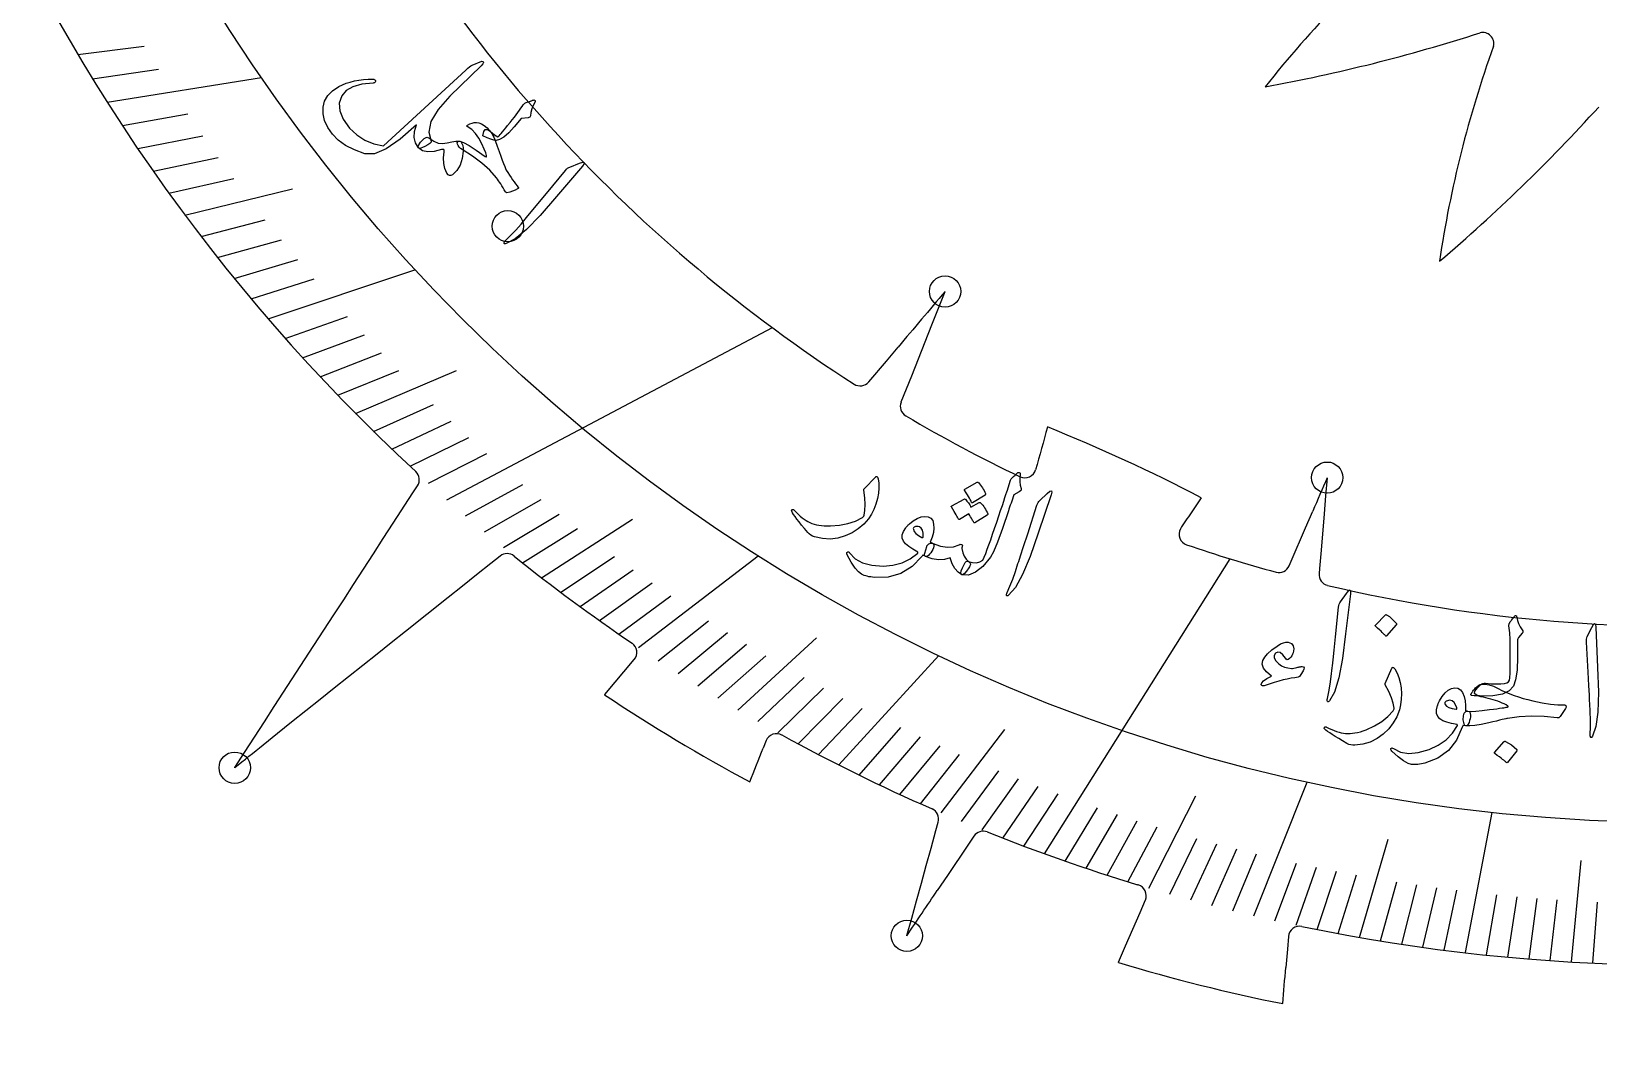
# Model space of a CAD drawing. Header units: millimetres. Extents: x -58 to 58, y -58 to 58.
# Drawn here: x -36.97 to -1.78, y -26.68 to -4.1 of the extents above; entities that cross this region are included whole.
import ezdxf

# ---------------------------------------------------------------- set-up
doc = ezdxf.new("R2010")
doc.units = ezdxf.units.MM
for name, color, linetype in [('CUT_INNER', 6, 'Continuous'), ('CUT_OUTER', 1, 'Continuous'), ('ENGRAVE', 7, 'Continuous'), ('ENGRAVE_FINE', 8, 'Continuous'), ('TEXT', 5, 'Continuous')]:
    doc.layers.add(name, color=color, linetype=linetype)

msp = doc.modelspace()

# ---------------------------------------------------------------- linework, layer by layer
at = {"layer": 'CUT_INNER'}
for points in [[(-16.453, -9.946), (-16.454, -9.95), (-16.755, -10.704), (-16.906, -11.084), (-17.208, -11.844), (-17.442, -12.43)], [(-18.167, -11.977), (-17.77, -11.507), (-17.507, -11.194)], [(-32.4, -20.639), (-32.398, -20.635), (-32.179, -20.297), (-31.957, -19.954), (-31.734, -19.611), (-31.512, -19.268), (-30.622, -17.896), (-30.4, -17.553), (-30.178, -17.21), (-29.955, -16.867), (-29.733, -16.524), (-29.511, -16.181), (-29.288, -15.838), (-29.066, -15.495), (-28.844, -15.152), (-28.399, -14.466), (-28.297, -14.309)], [(-7.872, -14.128), (-7.873, -14.133), (-7.907, -14.534), (-7.941, -14.941), (-8.01, -15.756), (-8.044, -16.163), (-8.054, -16.28)], [(-10.699, -14.576), (-10.702, -14.581), (-10.926, -14.916)], [(-8.725, -16.107), (-8.68, -16.004), (-8.357, -15.253), (-8.195, -14.877)], [(-26.443, -15.887), (-26.65, -16.052), (-26.97, -16.306), (-27.289, -16.561), (-27.609, -16.816), (-28.567, -17.581), (-28.887, -17.836), (-29.206, -18.091), (-29.526, -18.346), (-29.845, -18.601), (-30.165, -18.855), (-30.484, -19.11), (-31.123, -19.62), (-31.443, -19.875), (-31.762, -20.13)], [(-24.098, -19.003), (-24.094, -18.998), (-23.431, -18.212)], [(-20.468, -20.032), (-20.534, -20.198)], [(-17.309, -24.413), (-17.308, -24.409), (-17.201, -24.02), (-17.092, -23.627), (-16.984, -23.233), (-16.875, -22.839), (-16.766, -22.445), (-16.657, -22.051), (-16.604, -21.86)], [(-15.806, -22.176), (-15.942, -22.379), (-16.398, -23.058), (-16.626, -23.397)], [(-12.113, -23.272), (-12.128, -23.268)], [(-12.559, -25.014), (-12.557, -25.008), (-12.398, -24.638), (-12.236, -24.263), (-12.074, -23.888), (-11.955, -23.61)], [(-8.743, -24.428), (-8.767, -24.716), (-8.802, -25.123)]]:
    msp.add_lwpolyline(points, dxfattribs=at)
for centre, radius, start, end in [((0, 0), 56.36, 118.1258, 268.5733), ((0, 16.717), 41.783, 128.3522, 227.2982), ((0, 16.716), 41.783, 258.3417, 345.0053), ((-0.002, 16.715), 34.176, 208.0767, 237.2422), ((10.362, -20.909), 25.047, 130.1978, 141.5971), ((-16.077, 31.969), 37.935, 280.3427, 287.8623), ((-4.38, -4.38), 0.25, 345.892, 104.108), ((19.428, -12.926), 25.047, 160.1978, 171.5971), ((-29.907, 19.647), 37.935, 310.3427, 317.8623), ((2221.282, -1900.399), 2929.38, 139.808657, 139.840608), ((-18.358, -11.816), 0.25, 237.1289, 319.8326), ((-17.209, -12.523), 0.25, 158.2924, 239.5898), ((-0.059, 16.604), 34.051, 239.5112, 244.4102), ((1414.172, -408.546), 1482.086, 164.520616, 164.559048), ((-28.884, -49.607), 39.47, 62.5652, 68.0863), ((-28.506, -14.173), 0.25, 327.0424, 47.2852), ((-14.659, -13.881), 0.25, 244.5117, 344.5556), ((662.814, -303.531), 730.462, 156.659633, 156.723644), ((-6.919, -17.855), 4.97, 143.7391, 148.759), ((-10.948, -15.396), 0.25, 151.6272, 251.1914), ((0, 16.715), 34.177, 256.7, 291.1298), ((-26.287, -16.082), 0.25, 51.1614, 128.5826), ((-0.098, 16.398), 33.845, 251.1575, 254.7143), ((-0.084, 16.604), 41.642, 231.283, 235.8168), ((-8.955, -16.008), 0.25, 254.707, 336.7076), ((-7.805, -16.301), 0.25, 175.1674, 256.8164), ((-23.622, -18.051), 0.25, 319.8326, 55.7227), ((-2.199, 13.835), 39.47, 236.302, 241.823), ((-20.236, -20.125), 0.25, 61.3489, 158.2924), ((-0.048, 16.62), 41.675, 241.2147, 246.3819), ((-487.469, 550.752), 730.462, 308.534633, 308.598644), ((-586.306, 204.817), 608.875, 338.234722, 338.311618), ((-16.845, -21.793), 0.25, 344.5556, 66.2695), ((-15.598, -22.315), 0.25, 68.38, 146.0959), ((-0.004, 16.703), 41.769, 248.215, 253.1265), ((-1839.697, 1201.601), 2196.407, 326.069235, 326.101186), ((-12.185, -23.512), 0.25, 336.7076, 73.3008), ((-8.494, -24.449), 0.25, 78.229, 175.1674), ((-1.136, 12.767), 39.47, 253.177, 258.698), ((-615.53, 25.968), 608.875, 355.109722, 355.186618)]:
    msp.add_arc(centre, radius, start, end, dxfattribs=at)
at = {"layer": 'CUT_OUTER'}
msp.add_circle((0, 0), 58.5, dxfattribs=at)
at = {"layer": 'ENGRAVE'}
for points in [[(-35.262, -5.698), (-31.803, -5.139)], [(-31.653, -10.559), (-28.355, -9.458)], [(-27.635, -14.623), (-20.33, -10.757)], [(-23.334, -17.944), (-20.651, -15.881)], [(-14.22, -22.572), (-10.049, -15.951)], [(-18.84, -20.578), (-16.593, -18.123)], [(-9.519, -23.968), (-8.325, -20.964)], [(-4.77, -24.793), (-4.165, -21.647)]]:
    msp.add_lwpolyline(points, dxfattribs=at)
for centre, radius in [((0, 16.717), 38.589), ((-26.271, -8.481), 0.351), ((-16.452, -9.945), 0.351), ((-7.872, -14.126), 0.351), ((-32.401, -20.64), 0.351), ((-17.31, -24.414), 0.351)]:
    msp.add_circle(centre, radius, dxfattribs=at)
at = {"layer": 'ENGRAVE_FINE'}
for points in [[(-35.921, -4.627), (-34.437, -4.436)], [(-35.594, -5.167), (-34.114, -4.952)], [(-34.924, -6.221), (-33.453, -5.96)], [(-34.58, -6.736), (-33.115, -6.451)], [(-34.231, -7.243), (-32.771, -6.934)], [(-33.877, -7.741), (-32.423, -7.409)], [(-33.518, -8.231), (-31.101, -7.637)], [(-33.154, -8.713), (-31.714, -8.334)], [(-32.785, -9.186), (-31.353, -8.785)], [(-32.412, -9.652), (-30.987, -9.227)], [(-32.035, -10.109), (-30.618, -9.662)], [(-31.267, -11), (-29.869, -10.508)], [(-30.877, -11.433), (-29.489, -10.919)], [(-30.484, -11.859), (-29.105, -11.323)], [(-30.087, -12.277), (-28.719, -11.718)], [(-29.686, -12.687), (-27.42, -11.718)], [(-29.282, -13.089), (-27.936, -12.487)], [(-28.875, -13.484), (-27.541, -12.861)], [(-28.465, -13.871), (-27.142, -13.227)], [(-28.051, -14.25), (-26.742, -13.585)], [(-27.216, -14.987), (-25.933, -14.28)], [(-26.794, -15.344), (-25.524, -14.617)], [(-26.37, -15.694), (-25.114, -14.947)], [(-25.513, -16.373), (-23.467, -15.059)], [(-25.943, -16.037), (-24.702, -15.27)], [(-25.082, -16.701), (-23.871, -15.895)], [(-24.648, -17.022), (-23.453, -16.197)], [(-24.212, -17.337), (-23.032, -16.492)], [(-23.774, -17.644), (-22.611, -16.781)], [(-22.892, -18.238), (-21.762, -17.338)], [(-22.448, -18.524), (-21.336, -17.607)], [(-22.003, -18.804), (-20.908, -17.869)], [(-21.107, -19.344), (-19.341, -17.726)], [(-21.555, -19.077), (-20.479, -18.125)], [(-20.656, -19.604), (-19.617, -18.617)], [(-20.204, -19.857), (-19.184, -18.854)], [(-19.751, -20.104), (-18.75, -19.085)], [(-19.296, -20.344), (-18.315, -19.309)], [(-18.383, -20.805), (-17.442, -19.74)], [(-17.925, -21.026), (-17.004, -19.946)], [(-16.543, -21.652), (-15.112, -19.78)], [(-17.465, -21.241), (-16.565, -20.147)], [(-17.005, -21.45), (-16.125, -20.341)], [(-16.08, -21.849), (-15.244, -20.712)], [(-15.616, -22.038), (-14.802, -20.889)], [(-15.152, -22.223), (-14.359, -21.061)], [(-14.686, -22.401), (-13.916, -21.226)], [(-11.877, -23.343), (-10.824, -21.273)], [(-13.753, -22.738), (-13.028, -21.54)], [(-13.285, -22.898), (-12.583, -21.689)], [(-12.816, -23.052), (-12.138, -21.832)], [(-12.347, -23.201), (-11.692, -21.97)], [(-11.406, -23.48), (-10.799, -22.228)], [(-10.935, -23.61), (-10.351, -22.349)], [(-10.463, -23.735), (-9.904, -22.465)], [(-7.149, -24.451), (-6.504, -22.246)], [(-9.991, -23.854), (-9.456, -22.576)], [(-9.045, -24.076), (-8.559, -22.781)], [(-2.386, -24.998), (-2.169, -22.725)], [(-8.572, -24.178), (-8.11, -22.875)], [(-8.098, -24.274), (-7.661, -22.965)], [(-7.623, -24.365), (-7.212, -23.049)], [(-6.673, -24.53), (-6.312, -23.202)], [(-6.198, -24.604), (-5.862, -23.27)], [(-5.722, -24.673), (-5.412, -23.334)], [(-5.246, -24.736), (-4.961, -23.392)], [(-4.294, -24.845), (-4.06, -23.493)], [(-3.817, -24.892), (-3.609, -23.536)], [(-3.34, -24.933), (-3.158, -23.574)], [(-2.863, -24.968), (-2.707, -23.607)], [(-1.909, -25.023), (-1.805, -23.657)]]:
    msp.add_lwpolyline(points, dxfattribs=at)
at = {"layer": 'TEXT'}
for points in [[(-27.571, -5.559), (-27.837, -5.859), (-27.996, -6.127), (-28.046, -6.365), (-27.988, -6.571), (-27.994, -6.592), (-28.02, -6.619), (-28.065, -6.651), (-28.13, -6.688), (-28.182, -6.716), (-28.224, -6.73), (-28.255, -6.732), (-28.275, -6.721), (-28.342, -6.611), (-28.371, -6.488), (-28.363, -6.353), (-28.317, -6.205), (-28.683, -6.528), (-28.998, -6.744), (-29.263, -6.852), (-29.477, -6.852), (-29.714, -6.768), (-29.915, -6.666), (-30.08, -6.547), (-30.209, -6.413), (-30.314, -6.26), (-30.384, -6.108), (-30.419, -5.958), (-30.419, -5.81), (-30.384, -5.67), (-30.314, -5.546), (-30.208, -5.438), (-30.067, -5.345), (-29.984, -5.305), (-29.898, -5.271), (-29.807, -5.242), (-29.712, -5.218), (-29.614, -5.2), (-29.511, -5.188), (-29.404, -5.181), (-29.292, -5.179), (-29.279, -5.181), (-29.267, -5.186), (-29.256, -5.193), (-29.247, -5.202), (-29.242, -5.211), (-29.24, -5.221), (-29.241, -5.231), (-29.245, -5.242), (-29.252, -5.252), (-29.263, -5.259), (-29.278, -5.264), (-29.296, -5.266), (-29.548, -5.294), (-29.749, -5.35), (-29.899, -5.435), (-29.998, -5.55), (-30.054, -5.714), (-30.043, -5.891), (-29.966, -6.078), (-29.822, -6.276), (-29.663, -6.427), (-29.482, -6.545), (-29.28, -6.628), (-29.057, -6.677), (-27.214, -4.975), (-27.17, -4.934), (-27.131, -4.902), (-27.097, -4.878), (-27.068, -4.863), (-26.854, -4.777), (-26.823, -4.785), (-26.815, -4.805), (-26.83, -4.836), (-26.867, -4.878)], [(-25.779, -5.676), (-25.763, -5.67), (-25.748, -5.665), (-25.734, -5.661), (-25.722, -5.657), (-25.712, -5.653), (-25.704, -5.65), (-25.697, -5.648), (-25.692, -5.646), (-25.682, -5.645), (-25.674, -5.647), (-25.666, -5.65), (-25.66, -5.655), (-25.656, -5.662), (-25.654, -5.67), (-25.654, -5.677), (-25.658, -5.686), (-25.699, -5.767), (-25.73, -5.846), (-25.752, -5.924), (-25.763, -6.001), (-25.768, -6.019), (-25.778, -6.033), (-25.794, -6.042), (-25.816, -6.047), (-25.968, -6.064), (-26.124, -6.248), (-26.25, -6.383), (-26.36, -6.479), (-26.454, -6.536), (-26.532, -6.554), (-26.583, -6.547), (-26.651, -6.528), (-26.734, -6.495), (-26.833, -6.448), (-26.811, -6.356), (-26.775, -6.309), (-26.723, -6.308), (-26.657, -6.353), (-26.613, -6.392), (-26.571, -6.425), (-26.532, -6.452), (-26.494, -6.473), (-26.482, -6.463), (-26.465, -6.447), (-26.444, -6.424), (-26.419, -6.395), (-26.389, -6.36), (-26.355, -6.319), (-26.316, -6.271), (-26.273, -6.218), (-26.219, -6.152), (-26.169, -6.09), (-26.123, -6.032), (-26.08, -5.977), (-26.041, -5.926), (-26.006, -5.877), (-25.975, -5.832), (-25.948, -5.79), (-25.925, -5.757), (-25.905, -5.732), (-25.888, -5.715), (-25.873, -5.707), (-25.857, -5.703), (-25.836, -5.696), (-25.81, -5.687), (-25.779, -5.676)], [(-27.173, -6.209), (-27.122, -6.182), (-27.072, -6.163), (-27.022, -6.152), (-26.973, -6.149), (-26.919, -6.159), (-26.861, -6.183), (-26.8, -6.221), (-26.736, -6.273), (-26.704, -6.305), (-26.675, -6.337), (-26.648, -6.37), (-26.624, -6.405), (-26.603, -6.441), (-26.584, -6.478), (-26.567, -6.515), (-26.552, -6.553), (-26.507, -6.686), (-26.465, -6.805), (-26.427, -6.91), (-26.394, -7), (-26.365, -7.075), (-26.34, -7.137), (-26.32, -7.185), (-26.303, -7.218), (-26.268, -7.277), (-26.232, -7.334), (-26.197, -7.388), (-26.162, -7.438), (-26.127, -7.485), (-26.094, -7.529), (-26.063, -7.57), (-26.034, -7.608), (-26.03, -7.614), (-26.032, -7.622), (-26.039, -7.63), (-26.051, -7.638), (-26.108, -7.67), (-26.166, -7.695), (-26.227, -7.714), (-26.29, -7.727), (-26.299, -7.726), (-26.307, -7.723), (-26.314, -7.718), (-26.321, -7.71), (-26.349, -7.662), (-26.376, -7.616), (-26.402, -7.573), (-26.428, -7.532), (-26.453, -7.493), (-26.477, -7.458), (-26.502, -7.425), (-26.525, -7.395), (-26.676, -7.224), (-26.854, -7.062), (-27.06, -6.907), (-27.294, -6.758), (-27.334, -6.732), (-27.364, -6.702), (-27.386, -6.67), (-27.4, -6.636), (-27.403, -6.605), (-27.395, -6.584), (-27.377, -6.573), (-27.348, -6.572), (-27.263, -6.599), (-27.14, -6.666), (-26.977, -6.77), (-26.775, -6.912), (-26.766, -6.917), (-26.758, -6.92), (-26.753, -6.921), (-26.749, -6.919), (-26.746, -6.891), (-26.762, -6.833), (-26.797, -6.747), (-26.85, -6.631), (-26.918, -6.506), (-26.995, -6.4), (-27.081, -6.312), (-27.179, -6.242), (-27.188, -6.235), (-27.19, -6.228), (-27.185, -6.219), (-27.173, -6.209)], [(-27.327, -6.579), (-27.299, -6.619), (-27.28, -6.668), (-27.27, -6.726), (-27.271, -6.792), (-27.294, -6.963), (-27.341, -7.109), (-27.414, -7.229), (-27.511, -7.323), (-27.546, -7.342), (-27.579, -7.342), (-27.608, -7.324), (-27.635, -7.288), (-27.682, -7.187), (-27.708, -7.074), (-27.713, -6.947), (-27.698, -6.807), (-27.697, -6.778), (-27.706, -6.761), (-27.727, -6.755), (-27.757, -6.76), (-27.923, -6.805), (-28.066, -6.813), (-28.183, -6.784), (-28.277, -6.718), (-28.282, -6.708), (-28.282, -6.693), (-28.276, -6.674), (-28.266, -6.651), (-28.228, -6.592), (-28.188, -6.545), (-28.147, -6.511), (-28.104, -6.488), (-28.084, -6.484), (-28.064, -6.486), (-28.043, -6.493), (-28.022, -6.507), (-27.929, -6.574), (-27.833, -6.614), (-27.734, -6.626), (-27.633, -6.611), (-27.526, -6.584), (-27.44, -6.57), (-27.374, -6.568), (-27.327, -6.579)], [(-24.661, -7.066), (-24.588, -7.043), (-24.553, -7.046), (-24.553, -7.074), (-24.59, -7.129), (-25.179, -7.816), (-25.541, -8.238), (-25.849, -8.555), (-26.105, -8.766), (-26.31, -8.87), (-26.331, -8.874), (-26.346, -8.873), (-26.354, -8.867), (-26.354, -8.856), (-26.351, -8.844), (-26.344, -8.831), (-26.334, -8.817), (-26.32, -8.802), (-26.206, -8.691), (-26.089, -8.568), (-25.971, -8.433), (-25.851, -8.286), (-25.819, -8.248), (-25.734, -8.146), (-25.594, -7.978), (-25.401, -7.745), (-24.975, -7.228), (-24.951, -7.202), (-24.926, -7.18), (-24.901, -7.163), (-24.875, -7.151)], [(-14.959, -14.146), (-14.912, -14.102), (-14.875, -14.068), (-14.848, -14.042), (-14.831, -14.024), (-14.819, -14.014), (-14.807, -14.008), (-14.796, -14.007), (-14.785, -14.01), (-14.774, -14.017), (-14.768, -14.028), (-14.765, -14.042), (-14.766, -14.059), (-14.774, -14.143), (-14.774, -14.222), (-14.764, -14.297), (-14.746, -14.367), (-14.742, -14.388), (-14.747, -14.408), (-14.762, -14.426), (-14.786, -14.442), (-14.905, -14.511), (-14.922, -14.56), (-14.939, -14.607), (-14.955, -14.654), (-14.971, -14.7), (-14.987, -14.745), (-15.002, -14.789), (-15.017, -14.833), (-15.031, -14.875), (-15.163, -15.27), (-15.274, -15.575), (-15.363, -15.79), (-15.432, -15.915), (-15.606, -16.119), (-15.771, -16.252), (-15.926, -16.314), (-16.073, -16.305), (-16.076, -16.304), (-16.079, -16.302), (-16.083, -16.3), (-16.086, -16.299), (-16.097, -16.27), (-16.089, -16.222), (-16.062, -16.152), (-16.017, -16.063), (-15.997, -16.031), (-15.976, -16.011), (-15.953, -16.003), (-15.928, -16.008), (-15.835, -16.032), (-15.749, -16.036), (-15.672, -16.019), (-15.602, -15.981), (-15.572, -15.91), (-15.539, -15.829), (-15.504, -15.736), (-15.467, -15.634), (-15.427, -15.521), (-15.385, -15.398), (-15.34, -15.266), (-15.293, -15.125), (-15.246, -14.986), (-15.204, -14.862), (-15.166, -14.751), (-15.134, -14.654), (-15.107, -14.571), (-15.084, -14.503), (-15.065, -14.448), (-15.051, -14.408), (-14.991, -14.204), (-14.983, -14.185), (-14.975, -14.169), (-14.967, -14.156), (-14.959, -14.146)], [(-18.008, -14.108), (-18.003, -14.103), (-17.998, -14.1), (-17.993, -14.098), (-17.989, -14.097), (-17.98, -14.102), (-17.971, -14.112), (-17.964, -14.128), (-17.957, -14.15), (-17.939, -14.253), (-17.936, -14.361), (-17.946, -14.476), (-17.97, -14.598), (-18.006, -14.722), (-18.051, -14.84), (-18.105, -14.949), (-18.17, -15.051), (-18.277, -15.173), (-18.401, -15.277), (-18.54, -15.365), (-18.696, -15.436), (-18.862, -15.485), (-19.032, -15.505), (-19.205, -15.494), (-19.381, -15.454), (-19.425, -15.438), (-19.466, -15.417), (-19.503, -15.389), (-19.536, -15.356), (-19.608, -15.27), (-19.672, -15.192), (-19.729, -15.121), (-19.778, -15.058), (-19.819, -15.002), (-19.852, -14.954), (-19.877, -14.914), (-19.895, -14.882), (-19.898, -14.874), (-19.899, -14.867), (-19.898, -14.861), (-19.896, -14.855), (-19.892, -14.85), (-19.886, -14.845), (-19.88, -14.842), (-19.873, -14.84), (-19.865, -14.839), (-19.857, -14.842), (-19.849, -14.847), (-19.842, -14.855), (-19.796, -14.904), (-19.75, -14.949), (-19.705, -14.989), (-19.661, -15.026), (-19.618, -15.059), (-19.574, -15.088), (-19.53, -15.114), (-19.487, -15.136), (-19.442, -15.155), (-19.393, -15.171), (-19.341, -15.185), (-19.285, -15.196), (-19.226, -15.204), (-19.163, -15.21), (-19.096, -15.212), (-19.026, -15.212), (-18.822, -15.196), (-18.634, -15.159), (-18.462, -15.1), (-18.306, -15.019), (-18.295, -15.012), (-18.285, -15.002), (-18.277, -14.989), (-18.271, -14.972), (-18.253, -14.863), (-18.248, -14.733), (-18.257, -14.582), (-18.278, -14.41), (-18.278, -14.4), (-18.276, -14.392), (-18.274, -14.386), (-18.27, -14.381)], [(-15.733, -14.23), (-15.727, -14.228), (-15.72, -14.229), (-15.712, -14.232), (-15.704, -14.237), (-15.679, -14.265), (-15.656, -14.293), (-15.634, -14.323), (-15.614, -14.353), (-15.595, -14.384), (-15.577, -14.416), (-15.561, -14.45), (-15.547, -14.485), (-15.544, -14.496), (-15.545, -14.505), (-15.548, -14.512), (-15.555, -14.518), (-15.834, -14.691), (-15.842, -14.693), (-15.849, -14.689), (-15.856, -14.681), (-15.863, -14.668), (-15.868, -14.657), (-15.877, -14.64), (-15.89, -14.617), (-15.906, -14.588), (-15.927, -14.553), (-15.951, -14.512), (-15.98, -14.464), (-16.012, -14.41), (-16.016, -14.402), (-16.017, -14.395), (-16.014, -14.39), (-16.009, -14.387)], [(-14.158, -14.482), (-14.099, -14.433), (-14.065, -14.423), (-14.055, -14.449), (-14.069, -14.514), (-14.364, -15.37), (-14.544, -15.895), (-14.714, -16.303), (-14.874, -16.594), (-15.026, -16.766), (-15.045, -16.778), (-15.059, -16.782), (-15.068, -16.779), (-15.073, -16.77), (-15.074, -16.757), (-15.073, -16.742), (-15.068, -16.726), (-15.061, -16.706), (-14.995, -16.561), (-14.932, -16.404), (-14.873, -16.235), (-14.815, -16.054), (-14.799, -16.007), (-14.758, -15.88), (-14.69, -15.673), (-14.596, -15.386), (-14.391, -14.747), (-14.378, -14.714), (-14.363, -14.685), (-14.345, -14.66), (-14.326, -14.639)], [(-15.685, -14.683), (-15.679, -14.681), (-15.672, -14.681), (-15.665, -14.684), (-15.656, -14.689), (-15.631, -14.717), (-15.607, -14.746), (-15.585, -14.775), (-15.564, -14.805), (-15.544, -14.836), (-15.527, -14.868), (-15.51, -14.902), (-15.495, -14.937), (-15.493, -14.947), (-15.494, -14.955), (-15.499, -14.962), (-15.506, -14.969), (-15.785, -15.143), (-15.791, -15.144), (-15.797, -15.141), (-15.804, -15.133), (-15.811, -15.122), (-15.816, -15.114), (-15.823, -15.102), (-15.833, -15.085), (-15.845, -15.064), (-15.86, -15.039), (-15.878, -15.009), (-15.899, -14.976), (-15.922, -14.939), (-16.129, -15.065), (-16.137, -15.067), (-16.144, -15.064), (-16.151, -15.056), (-16.158, -15.042), (-16.163, -15.031), (-16.173, -15.014), (-16.186, -14.991), (-16.202, -14.962), (-16.223, -14.927), (-16.247, -14.885), (-16.277, -14.837), (-16.31, -14.782), (-16.312, -14.775), (-16.312, -14.769), (-16.309, -14.764), (-16.303, -14.761), (-16.024, -14.606), (-16.018, -14.604), (-16.012, -14.605), (-16.004, -14.607), (-15.996, -14.613), (-15.978, -14.633), (-15.96, -14.653), (-15.943, -14.674), (-15.927, -14.695), (-15.911, -14.717), (-15.896, -14.74), (-15.883, -14.764), (-15.87, -14.788)], [(-16.975, -15.896), (-17.194, -16.124), (-17.444, -16.279), (-17.726, -16.36), (-18.04, -16.367), (-18.081, -16.363), (-18.121, -16.357), (-18.16, -16.35), (-18.198, -16.342), (-18.233, -16.332), (-18.268, -16.321), (-18.3, -16.309), (-18.331, -16.296), (-18.397, -16.245), (-18.473, -16.156), (-18.557, -16.027), (-18.649, -15.858), (-18.657, -15.837), (-18.659, -15.82), (-18.655, -15.806), (-18.645, -15.797), (-18.632, -15.793), (-18.619, -15.795), (-18.607, -15.803), (-18.595, -15.817), (-18.474, -15.947), (-18.308, -16.04), (-18.098, -16.095), (-17.845, -16.113), (-17.622, -16.094), (-17.417, -16.039), (-17.232, -15.949), (-17.065, -15.825), (-17.062, -15.818), (-17.062, -15.813), (-17.063, -15.807), (-17.066, -15.803), (-17.177, -15.736), (-17.267, -15.672), (-17.337, -15.61), (-17.386, -15.55), (-17.413, -15.483), (-17.413, -15.412), (-17.387, -15.334), (-17.334, -15.251), (-17.326, -15.241), (-17.318, -15.23), (-17.309, -15.22), (-17.299, -15.21), (-17.289, -15.199), (-17.278, -15.188), (-17.267, -15.177), (-17.254, -15.165), (-17.166, -15.093), (-17.078, -15.041), (-16.991, -15.009), (-16.905, -14.998), (-16.828, -15.007), (-16.77, -15.038), (-16.73, -15.092), (-16.708, -15.168), (-16.703, -15.261), (-16.714, -15.36), (-16.741, -15.465), (-16.784, -15.577), (-16.777, -15.58), (-16.771, -15.583), (-16.765, -15.586), (-16.758, -15.588), (-16.752, -15.59), (-16.746, -15.593), (-16.739, -15.596), (-16.733, -15.599), (-16.713, -15.615), (-16.703, -15.639), (-16.703, -15.668), (-16.712, -15.705), (-16.728, -15.743), (-16.747, -15.779), (-16.771, -15.814), (-16.798, -15.847), (-16.826, -15.875), (-16.85, -15.892), (-16.87, -15.899), (-16.887, -15.897), (-16.95, -15.864), (-16.953, -15.87), (-16.959, -15.877), (-16.966, -15.886), (-16.975, -15.896)], [(-16.943, -15.448), (-16.946, -15.37), (-16.961, -15.308), (-16.989, -15.262), (-17.029, -15.231), (-17.059, -15.224), (-17.089, -15.223), (-17.117, -15.227), (-17.145, -15.236), (-17.156, -15.243), (-17.163, -15.254), (-17.165, -15.268), (-17.163, -15.285), (-17.145, -15.333), (-17.107, -15.379), (-17.049, -15.424), (-16.97, -15.467), (-16.961, -15.47), (-16.953, -15.467), (-16.947, -15.46), (-16.943, -15.448)], [(-15.928, -16.008), (-15.905, -16.029), (-15.89, -16.047), (-15.882, -16.063), (-15.882, -16.075), (-15.886, -16.091), (-15.894, -16.11), (-15.906, -16.131), (-15.92, -16.154), (-15.972, -16.228), (-16.014, -16.278), (-16.048, -16.303), (-16.073, -16.305), (-16.157, -16.248), (-16.23, -16.166), (-16.289, -16.058), (-16.335, -15.925), (-16.462, -15.963), (-16.596, -15.97), (-16.739, -15.948), (-16.89, -15.895), (-16.904, -15.884), (-16.911, -15.868), (-16.913, -15.848), (-16.908, -15.823), (-16.863, -15.672), (-16.858, -15.656), (-16.848, -15.64), (-16.834, -15.625), (-16.814, -15.611), (-16.796, -15.602), (-16.777, -15.597), (-16.758, -15.597), (-16.738, -15.601), (-16.558, -15.662), (-16.399, -15.688), (-16.259, -15.678), (-16.139, -15.633), (-16.124, -15.626), (-16.11, -15.623), (-16.095, -15.624), (-16.08, -15.629), (-16.068, -15.638), (-16.061, -15.648), (-16.06, -15.66), (-16.065, -15.674), (-16.07, -15.686), (-16.075, -15.698), (-16.077, -15.708), (-16.078, -15.717), (-16.055, -15.811), (-16.022, -15.891), (-15.98, -15.956), (-15.928, -16.008)], [(-7.442, -16.726), (-7.394, -16.666), (-7.363, -16.649), (-7.348, -16.673), (-7.348, -16.739), (-7.461, -17.637), (-7.529, -18.188), (-7.612, -18.623), (-7.709, -18.94), (-7.822, -19.14), (-7.838, -19.155), (-7.851, -19.162), (-7.86, -19.162), (-7.867, -19.153), (-7.871, -19.141), (-7.872, -19.126), (-7.872, -19.109), (-7.868, -19.089), (-7.834, -18.933), (-7.805, -18.766), (-7.781, -18.589), (-7.762, -18.4), (-7.756, -18.351), (-7.741, -18.218), (-7.718, -18.001), (-7.685, -17.701), (-7.615, -17.034), (-7.609, -16.999), (-7.6, -16.967), (-7.589, -16.939), (-7.574, -16.915)], [(-6.566, -17.209), (-6.561, -17.205), (-6.554, -17.203), (-6.547, -17.204), (-6.537, -17.207), (-6.475, -17.248), (-6.418, -17.295), (-6.366, -17.347), (-6.319, -17.405), (-6.315, -17.413), (-6.314, -17.421), (-6.316, -17.428), (-6.321, -17.435), (-6.537, -17.679), (-6.545, -17.684), (-6.553, -17.684), (-6.562, -17.679), (-6.572, -17.668), (-6.58, -17.659), (-6.594, -17.645), (-6.612, -17.627), (-6.636, -17.604), (-6.664, -17.576), (-6.699, -17.543), (-6.739, -17.505), (-6.786, -17.462), (-6.792, -17.455), (-6.794, -17.449), (-6.793, -17.443), (-6.788, -17.439)], [(-3.769, -18.624), (-3.766, -18.518), (-3.763, -18.406), (-3.762, -18.289), (-3.761, -18.166), (-3.762, -18.037), (-3.764, -17.901), (-3.767, -17.759), (-3.771, -17.61), (-3.796, -17.455), (-3.794, -17.435), (-3.79, -17.417), (-3.783, -17.399), (-3.774, -17.383), (-3.768, -17.375), (-3.761, -17.364), (-3.751, -17.351), (-3.739, -17.335), (-3.724, -17.317), (-3.708, -17.295), (-3.69, -17.271), (-3.671, -17.243), (-3.664, -17.234), (-3.656, -17.228), (-3.647, -17.225), (-3.637, -17.224), (-3.629, -17.227), (-3.623, -17.233), (-3.619, -17.243), (-3.616, -17.256), (-3.6, -17.331), (-3.574, -17.404), (-3.537, -17.476), (-3.491, -17.547), (-3.48, -17.566), (-3.477, -17.585), (-3.482, -17.603), (-3.495, -17.62), (-3.58, -17.719), (-3.587, -17.731), (-3.593, -17.748), (-3.596, -17.769), (-3.598, -17.794), (-3.596, -18.157), (-3.61, -18.446), (-3.641, -18.663), (-3.689, -18.806), (-3.785, -18.917), (-3.939, -18.991), (-4.152, -19.029), (-4.422, -19.03), (-4.521, -19.012), (-4.566, -18.975), (-4.557, -18.919), (-4.495, -18.843), (-4.485, -18.833), (-4.475, -18.824), (-4.465, -18.814), (-4.455, -18.805), (-4.446, -18.797), (-4.437, -18.788), (-4.428, -18.779), (-4.42, -18.771), (-4.399, -18.756), (-4.376, -18.746), (-4.35, -18.741), (-4.321, -18.742), (-4.19, -18.754), (-4.075, -18.759), (-3.974, -18.756), (-3.888, -18.748), (-3.839, -18.735), (-3.803, -18.71), (-3.779, -18.673), (-3.769, -18.624)], [(-1.932, -17.489), (-1.895, -17.423), (-1.867, -17.401), (-1.847, -17.422), (-1.837, -17.487), (-1.803, -18.392), (-1.782, -18.947), (-1.792, -19.389), (-1.837, -19.718), (-1.916, -19.933), (-1.929, -19.951), (-1.941, -19.96), (-1.95, -19.961), (-1.958, -19.953), (-1.964, -19.942), (-1.968, -19.928), (-1.97, -19.91), (-1.97, -19.89), (-1.961, -19.731), (-1.96, -19.562), (-1.965, -19.382), (-1.977, -19.193), (-1.979, -19.144), (-1.986, -19.01), (-1.998, -18.793), (-2.014, -18.491), (-2.053, -17.821), (-2.053, -17.786), (-2.049, -17.753), (-2.042, -17.724), (-2.032, -17.697)], [(-8.462, -18.548), (-8.477, -18.57), (-8.493, -18.588), (-8.509, -18.601), (-8.526, -18.608), (-8.601, -18.618), (-8.682, -18.631), (-8.768, -18.649), (-8.861, -18.67), (-8.959, -18.696), (-9.063, -18.726), (-9.173, -18.761), (-9.289, -18.8), (-9.309, -18.803), (-9.325, -18.802), (-9.338, -18.796), (-9.347, -18.785), (-9.35, -18.78), (-9.351, -18.777), (-9.352, -18.774), (-9.352, -18.772), (-9.343, -18.733), (-9.302, -18.688), (-9.227, -18.638), (-9.121, -18.581), (-9.233, -18.49), (-9.303, -18.401), (-9.33, -18.314), (-9.316, -18.23), (-9.276, -18.157), (-9.209, -18.08), (-9.116, -17.996), (-8.995, -17.907), (-8.92, -17.861), (-8.854, -17.832), (-8.798, -17.818), (-8.751, -17.821), (-8.677, -17.853), (-8.633, -17.904), (-8.62, -17.974), (-8.639, -18.062), (-8.651, -18.093), (-8.668, -18.125), (-8.691, -18.155), (-8.719, -18.186), (-8.746, -18.207), (-8.77, -18.214), (-8.793, -18.205), (-8.812, -18.181), (-8.871, -18.102), (-8.927, -18.056), (-8.98, -18.045), (-9.03, -18.069), (-9.064, -18.118), (-9.063, -18.174), (-9.027, -18.238), (-8.955, -18.308), (-8.896, -18.35), (-8.83, -18.38), (-8.757, -18.4), (-8.675, -18.409), (-8.648, -18.409), (-8.618, -18.405), (-8.587, -18.399), (-8.553, -18.39), (-8.535, -18.385), (-8.518, -18.381), (-8.501, -18.377), (-8.485, -18.374), (-8.469, -18.372), (-8.455, -18.37), (-8.442, -18.37), (-8.431, -18.37), (-8.403, -18.378), (-8.39, -18.396), (-8.393, -18.424), (-8.411, -18.462)], [(-6.418, -18.401), (-6.415, -18.395), (-6.412, -18.39), (-6.408, -18.387), (-6.404, -18.385), (-6.394, -18.386), (-6.383, -18.392), (-6.37, -18.405), (-6.356, -18.423), (-6.304, -18.514), (-6.264, -18.615), (-6.234, -18.726), (-6.215, -18.848), (-6.207, -18.978), (-6.209, -19.103), (-6.223, -19.225), (-6.249, -19.343), (-6.309, -19.494), (-6.389, -19.634), (-6.49, -19.764), (-6.612, -19.884), (-6.752, -19.987), (-6.905, -20.063), (-7.071, -20.112), (-7.25, -20.134), (-7.297, -20.135), (-7.342, -20.128), (-7.387, -20.115), (-7.43, -20.095), (-7.526, -20.039), (-7.613, -19.987), (-7.691, -19.94), (-7.758, -19.897), (-7.816, -19.859), (-7.863, -19.825), (-7.901, -19.797), (-7.928, -19.772), (-7.934, -19.765), (-7.937, -19.759), (-7.939, -19.753), (-7.939, -19.747), (-7.936, -19.741), (-7.933, -19.735), (-7.928, -19.729), (-7.922, -19.725), (-7.915, -19.722), (-7.907, -19.721), (-7.898, -19.724), (-7.888, -19.728), (-7.827, -19.759), (-7.769, -19.785), (-7.713, -19.808), (-7.66, -19.828), (-7.607, -19.844), (-7.556, -19.856), (-7.507, -19.866), (-7.458, -19.871), (-7.409, -19.874), (-7.358, -19.872), (-7.304, -19.867), (-7.248, -19.859), (-7.189, -19.847), (-7.128, -19.831), (-7.065, -19.81), (-7, -19.786), (-6.813, -19.702), (-6.649, -19.602), (-6.507, -19.488), (-6.388, -19.36), (-6.38, -19.349), (-6.375, -19.336), (-6.372, -19.321), (-6.371, -19.303), (-6.391, -19.194), (-6.431, -19.071), (-6.491, -18.932), (-6.57, -18.777), (-6.573, -18.768), (-6.574, -18.759), (-6.574, -18.753), (-6.572, -18.747)], [(-4.838, -19.73), (-4.966, -20.018), (-5.148, -20.25), (-5.386, -20.422), (-5.678, -20.536), (-5.719, -20.545), (-5.758, -20.554), (-5.797, -20.56), (-5.835, -20.565), (-5.872, -20.569), (-5.908, -20.57), (-5.942, -20.57), (-5.976, -20.567), (-6.056, -20.543), (-6.157, -20.485), (-6.28, -20.392), (-6.424, -20.265), (-6.439, -20.248), (-6.447, -20.232), (-6.447, -20.218), (-6.441, -20.206), (-6.43, -20.198), (-6.418, -20.195), (-6.403, -20.198), (-6.387, -20.208), (-6.229, -20.288), (-6.042, -20.319), (-5.826, -20.3), (-5.582, -20.23), (-5.378, -20.136), (-5.204, -20.015), (-5.061, -19.867), (-4.947, -19.693), (-4.947, -19.686), (-4.948, -19.681), (-4.951, -19.677), (-4.955, -19.673), (-5.082, -19.648), (-5.189, -19.619), (-5.276, -19.584), (-5.342, -19.544), (-5.39, -19.491), (-5.415, -19.424), (-5.417, -19.342), (-5.396, -19.246), (-5.391, -19.233), (-5.387, -19.221), (-5.382, -19.208), (-5.377, -19.195), (-5.371, -19.181), (-5.364, -19.168), (-5.357, -19.153), (-5.349, -19.138), (-5.291, -19.04), (-5.226, -18.962), (-5.155, -18.902), (-5.078, -18.861), (-5.003, -18.843), (-4.937, -18.853), (-4.881, -18.89), (-4.835, -18.954), (-4.799, -19.04), (-4.775, -19.137), (-4.764, -19.245), (-4.767, -19.364), (-4.76, -19.365), (-4.753, -19.366), (-4.746, -19.366), (-4.739, -19.366), (-4.732, -19.366), (-4.726, -19.367), (-4.718, -19.367), (-4.711, -19.368), (-4.687, -19.377), (-4.67, -19.395), (-4.659, -19.423), (-4.656, -19.461), (-4.657, -19.501), (-4.663, -19.542), (-4.674, -19.583), (-4.688, -19.623), (-4.705, -19.659), (-4.721, -19.683), (-4.738, -19.697), (-4.755, -19.7), (-4.825, -19.691), (-4.827, -19.697), (-4.829, -19.706), (-4.833, -19.717), (-4.838, -19.73)], [(-4.033, -18.861), (-3.95, -18.904), (-3.862, -18.945), (-3.77, -18.983), (-3.674, -19.019), (-3.575, -19.052), (-3.472, -19.082), (-3.367, -19.11), (-3.258, -19.137), (-3.047, -19.181), (-2.859, -19.21), (-2.695, -19.226), (-2.553, -19.227), (-2.538, -19.228), (-2.526, -19.232), (-2.517, -19.24), (-2.511, -19.252), (-2.508, -19.265), (-2.508, -19.279), (-2.511, -19.293), (-2.518, -19.307), (-2.643, -19.493), (-2.655, -19.508), (-2.67, -19.517), (-2.687, -19.52), (-2.708, -19.518), (-3.003, -19.49), (-3.287, -19.483), (-3.561, -19.498), (-3.825, -19.536), (-3.84, -19.538), (-3.865, -19.543), (-3.901, -19.551), (-3.947, -19.561), (-4.005, -19.575), (-4.073, -19.591), (-4.151, -19.609), (-4.241, -19.63), (-4.414, -19.668), (-4.558, -19.692), (-4.673, -19.702), (-4.758, -19.7), (-4.779, -19.689), (-4.795, -19.663), (-4.808, -19.622), (-4.816, -19.566), (-4.814, -19.477), (-4.795, -19.415), (-4.761, -19.38), (-4.712, -19.372), (-4.638, -19.374), (-4.532, -19.369), (-4.395, -19.356), (-4.225, -19.336), (-4.139, -19.325), (-4.064, -19.315), (-4, -19.306), (-3.947, -19.299), (-3.904, -19.293), (-3.873, -19.288), (-3.852, -19.284), (-3.843, -19.282), (-3.839, -19.281), (-3.836, -19.28), (-3.833, -19.279), (-3.831, -19.278), (-3.829, -19.277), (-3.827, -19.277), (-3.825, -19.277), (-3.824, -19.277), (-3.812, -19.273), (-3.807, -19.267), (-3.809, -19.262), (-3.818, -19.255), (-3.857, -19.231), (-3.899, -19.209), (-3.943, -19.188), (-3.99, -19.168), (-4.039, -19.149), (-4.091, -19.131), (-4.144, -19.114), (-4.201, -19.098), (-4.256, -19.082), (-4.311, -19.069), (-4.365, -19.056), (-4.419, -19.045), (-4.471, -19.036), (-4.523, -19.029), (-4.573, -19.023), (-4.621, -19.02), (-4.634, -19.017), (-4.641, -19.011), (-4.645, -19.002), (-4.644, -18.991), (-4.635, -18.972), (-4.625, -18.953), (-4.613, -18.936), (-4.601, -18.919), (-4.587, -18.902), (-4.572, -18.884), (-4.557, -18.866), (-4.54, -18.849), (-4.504, -18.815), (-4.47, -18.79), (-4.437, -18.773), (-4.404, -18.765), (-4.325, -18.765), (-4.237, -18.78), (-4.14, -18.812), (-4.033, -18.861)], [(-4.96, -19.297), (-4.99, -19.225), (-5.025, -19.172), (-5.067, -19.138), (-5.115, -19.123), (-5.146, -19.127), (-5.174, -19.135), (-5.2, -19.149), (-5.223, -19.167), (-5.231, -19.178), (-5.234, -19.19), (-5.231, -19.204), (-5.223, -19.22), (-5.19, -19.258), (-5.138, -19.288), (-5.068, -19.311), (-4.979, -19.325), (-4.97, -19.324), (-4.963, -19.319), (-4.96, -19.311), (-4.96, -19.297)], [(-3.898, -20.053), (-3.893, -20.049), (-3.886, -20.047), (-3.878, -20.047), (-3.868, -20.049), (-3.798, -20.086), (-3.732, -20.128), (-3.672, -20.176), (-3.616, -20.23), (-3.611, -20.238), (-3.609, -20.245), (-3.611, -20.253), (-3.615, -20.26), (-3.821, -20.52), (-3.829, -20.526), (-3.837, -20.527), (-3.847, -20.522), (-3.859, -20.513), (-3.869, -20.504), (-3.884, -20.491), (-3.906, -20.474), (-3.933, -20.453), (-3.967, -20.427), (-4.007, -20.397), (-4.054, -20.362), (-4.107, -20.323), (-4.114, -20.317), (-4.117, -20.311), (-4.116, -20.305), (-4.112, -20.3)]]:
    msp.add_lwpolyline(points, close=True, dxfattribs=at)

doc.saveas('drawing.dxf')
